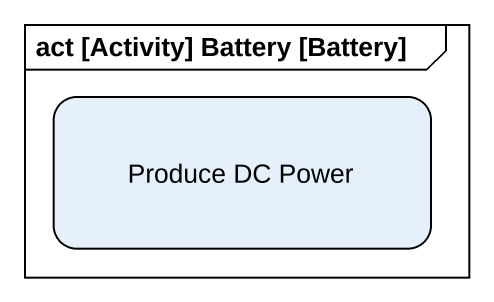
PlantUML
@startuml
mainframe act [Activity] Battery [Battery]
hide empty description
state "Produce DC Power" as Produce_DC_Power
@enduml
